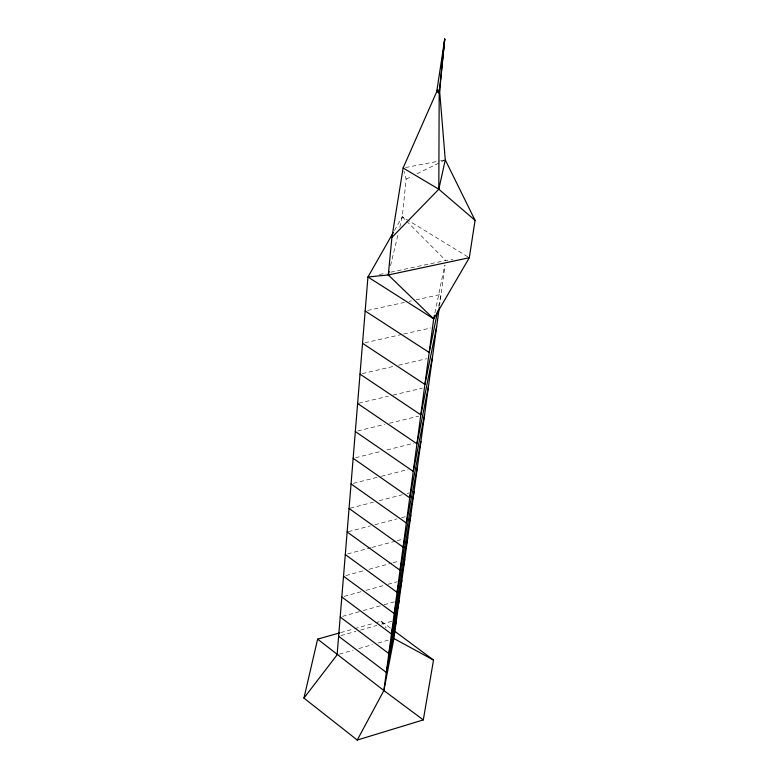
<?xml version="1.0" encoding="UTF-8"?>
<svg xmlns="http://www.w3.org/2000/svg" width="779" height="779" viewBox="0 0 779 779"><rect width="100%" height="100%" fill="white"/><g stroke="black" fill="none" stroke-linecap="round" stroke-linejoin="round"><path stroke-width="0.58" stroke-dasharray="3.9 2.92" d="M399.773 227.264L402.285 216.796L406.141 179.121L404.019 171.322M439.453 306.313L445.091 265.162M438.665 306.225L441.089 294.365L416.181 299.818M434.906 312.992L444.751 265.24M390.532 265.658L398.088 234.245M394.456 230.526L402.285 216.796L469.309 257.732M406.141 179.121L411.585 176.453M417.018 173.785L445.286 159.909M339.401 654.156L353.111 650.222M358.827 648.586L372.45 644.671M378.097 643.055L388.263 640.143M340.725 632.597L353.442 629.013M354.591 628.682L374.241 623.132M375.39 622.811L381.174 621.175L390.863 628.38M340.939 635.615L355.984 631.36M360.609 630.045L376.802 625.459M381.428 624.154L391.837 621.204M342.507 616.374L362.147 610.882M363.306 610.561L382.947 605.079M384.096 604.757L394.495 601.846M344.143 596.373L361.456 591.602M366.081 590.336L386.861 584.61M388.01 584.289L397.251 581.747M345.837 575.574L364.319 570.559M368.934 569.313L392.032 563.042M393.181 562.73L398.955 561.162M347.609 553.927L370.726 547.754M371.875 547.452L396.151 540.967M397.309 540.655L403.084 539.117M348.291 531.687L370.288 525.913M374.923 524.695L396.92 518.921M401.545 517.704L406.18 516.487M350.219 508.181L373.423 502.192M379.227 500.693L402.431 494.704M407.076 493.506L409.394 492.912M353.384 483.35L380.162 476.573M381.321 476.281L408.089 469.503M355.487 457.731L381.194 451.362M387.036 449.911L413.912 443.241M357.688 430.953L384.68 424.399M389.373 423.26L418.722 416.132M358.807 403.21L388.312 396.209M393.025 395.089L422.53 388.088M362.352 373.579L393.901 366.286M398.575 365.205L426.61 358.71M364.884 342.789L402.539 334.308M403.717 334.045L430.787 327.949M367.542 310.47L404.32 302.418M409.063 301.376L411.439 300.86M379.334 274.578L386.17 273.127M390.727 272.163L445.734 260.488L452.803 259.66M405.46 167.534L439.424 161.029M440.602 160.805L444.108 160.133M402.285 216.796L405.693 220.223M406.55 221.08L445.734 260.488M381.174 621.175L386.131 627.923"/><path stroke-width="1.17" d="M339.576 632.928L317.618 639.131L303.937 698.101L357.259 740.05L383.881 690.554L433.689 318.854L388.293 274.958L391.905 237.41L438.811 189.229L439.2 89.497M439.629 91.094L444.741 38.95L436.746 91.601L439.19 92.983L439.629 91.094L436.746 91.601M439.19 92.983L444.741 38.95L442.073 61.638M441.255 68.62L441.527 66.303M394.739 631.263L433.513 660.066L423.309 719.903L383.881 690.554L393.911 638.527L439.288 307.51M393.249 232.639L367.941 276.993L433.689 318.854L469.309 257.732L475.063 220.35L445.286 159.909L439.463 89.059M391.905 237.41L403.113 167.982L437.574 89.741M396.462 619.899L386.306 672.413L338.631 636.268M404.729 559.595L394.193 613.579L343.529 576.207M401.867 580.472L391.457 633.97L341.835 597.006M399.121 600.56L388.838 653.571L340.199 617.017M410.806 515.27L400.007 570.199L347.142 531.989M407.709 537.88L397.037 592.332L345.301 554.551M417.408 467.147L406.336 522.982L351.056 483.944M414.038 491.715L403.103 547.101L349.06 508.473M424.594 414.71L413.25 471.402L355.331 431.527M420.923 441.498L409.715 497.781L353.15 458.315M432.452 357.357L420.835 414.827L360.025 374.124M428.431 386.696L416.95 443.787L357.619 403.493M436.668 326.625L424.906 384.427L362.537 343.325M437.691 310.967L429.19 352.478L365.176 310.987M433.689 318.854L434.419 315.339M475.063 220.35L438.811 189.229L445.286 159.909M303.937 698.101L337.112 654.808L367.941 276.993L388.293 274.958L389.13 271.472M357.259 740.05L423.309 719.903M388.293 274.958L469.309 257.732M393.911 638.527L433.513 660.066M403.113 167.982L438.811 189.229M383.881 690.554L317.618 639.131"/></g></svg>
